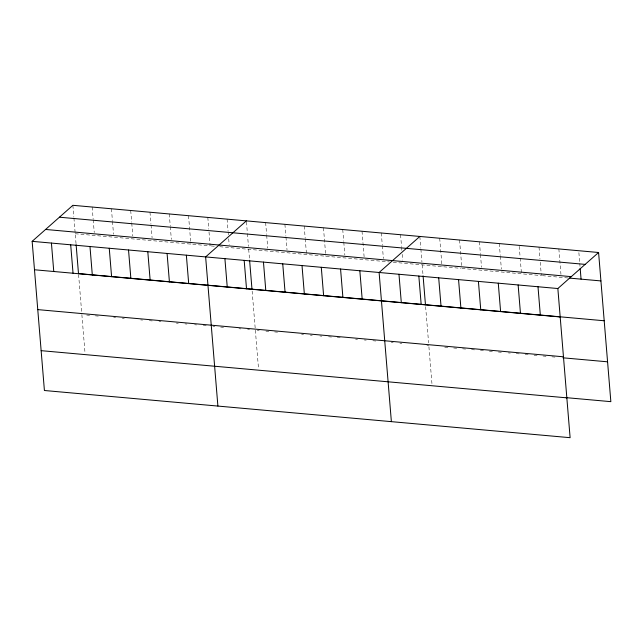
<?xml version="1.0" encoding="UTF-8"?>
<svg xmlns="http://www.w3.org/2000/svg" width="643" height="643" viewBox="0 0 643 643"><rect width="100%" height="100%" fill="white"/><g stroke="black" fill="none" stroke-linecap="round" stroke-linejoin="round"><path stroke-width="0.48" stroke-dasharray="3.21 2.41" d="M75.223 233.739L210.148 245.851L208.862 230.17M211.113 245.939L214.971 246.285M219.785 246.719L389.417 261.942M393.275 262.288L460.91 268.356M461.907 268.452L541.342 275.582L540.056 259.893M542.338 275.67L568.155 277.985M86.692 315.062L89.578 315.319M95.365 315.842L98.258 316.099M113.674 317.481L115.603 317.658M122.347 318.261L124.276 318.43M140.664 319.901L142.585 320.077M149.337 320.68L152.23 320.945M158.974 321.548L160.903 321.717M176.319 323.107L178.248 323.276M184.999 323.887L186.92 324.056M194.636 324.747L196.565 324.924M203.309 325.527L206.202 325.784M212.946 326.395L214.875 326.564M220.653 327.086L223.547 327.343M238.971 328.726L240.892 328.903M247.643 329.505L249.572 329.682M257.28 330.373L259.209 330.542M265.953 331.153L268.846 331.41M274.625 331.933L277.519 332.19M301.615 334.352L303.544 334.521M310.288 335.132L312.217 335.3M319.925 335.992L321.854 336.168M328.597 336.771L331.491 337.036M337.278 337.551L340.163 337.808M355.587 339.199L357.516 339.367M364.26 339.978L366.188 340.147M372.932 340.75L375.825 341.015M391.249 342.397L393.178 342.566M399.922 343.177L401.851 343.346M426.904 345.596L428.833 345.773M444.723 347.196L448.693 347.55M453.661 348L456.643 348.265M462.598 348.803L465.572 349.069M471.536 349.607L474.51 349.872M480.474 350.403L483.448 350.676M489.411 351.207L492.385 351.472M498.341 352.01L501.323 352.276M508.275 352.903L510.261 353.079M516.216 353.618L519.198 353.883M525.154 354.414L528.136 354.687M534.092 355.217L537.074 355.483M543.03 356.021L546.011 356.286M551.967 356.825L554.949 357.09M578.885 252.675L579.697 262.481M579.777 263.461L580.018 266.403M558.863 248.937L560.961 274.424M539.011 247.153L539.975 258.912M519.231 246.349L520.115 257.136M520.195 258.116L521.481 273.797M499.29 243.584L500.254 255.351M500.334 256.332L501.379 269.071M479.429 241.8L480.393 253.567M480.474 254.548L481.527 267.287M459.568 240.024L461.666 265.511M439.708 238.24L442.046 266.668M419.847 236.455L420.811 248.222M420.892 249.203L421.945 261.942M422.186 264.884L423.006 274.842M425.618 306.679L428.592 342.84M428.913 346.77L432.032 384.618M400.573 234.727L401.537 246.486M401.618 247.467L401.859 250.408M402.18 254.331L402.671 260.214M381.299 232.999L382.264 244.758M382.344 245.739L383.389 258.486M362.017 231.263L364.115 256.75M342.743 229.535L343.716 241.302M343.796 242.274L344.841 255.022M323.469 227.807L325.808 256.236M304.195 226.071L305.16 237.838M305.24 238.818L306.526 254.499M284.913 224.343L285.886 236.11M285.966 237.09L287.011 249.83M265.639 222.615L266.612 234.374M266.692 235.354L267.737 248.102M246.446 221.867L247.33 232.645M247.41 233.626L248.463 246.373M248.704 249.315L249.524 259.274M252.136 291.102L255.191 328.243M255.351 330.197L258.55 369.042M227.092 219.15L228.056 230.917M228.136 231.898L228.378 234.84M228.699 238.762L229.181 244.637M207.818 217.422L208.782 229.189M188.536 215.694L190.875 244.123M169.262 213.966L170.226 225.725M170.307 226.706L171.359 239.453M149.988 212.23L150.952 223.997M151.033 224.978L152.086 237.717M130.714 210.502L131.678 222.269M131.759 223.25L132.804 235.989M111.432 208.774L112.404 220.533M112.485 221.514L113.53 234.261M92.158 207.038L93.122 218.805M93.203 219.785L94.256 232.525M72.884 205.31L73.849 217.077M73.929 218.057L76.123 244.694M78.575 274.553L81.709 312.675M81.87 314.628L85.061 353.473"/><path stroke-width="0.96" d="M598.585 252.498L557.851 288.53L570.116 437.69L44.415 390.502L32.15 241.342L72.884 205.31L598.585 252.498L610.85 401.658L566.161 397.647M246.365 220.887L205.631 256.919L217.897 406.071M419.847 236.455L379.113 272.487L391.378 421.647M59.437 217.205L585.146 264.394M45.589 229.455L571.297 276.643M569.151 278.073L600.924 280.927M32.15 241.342L557.851 288.53M604.203 320.769L78.494 273.58L76.123 244.694M34.489 269.771L560.19 316.959M37.76 309.613L563.469 356.801M562.89 357.805L607.571 361.816M41.136 350.66L566.845 397.848M580.179 268.364L581.063 279.142M537.998 286.754L540.329 315.183M518.137 284.97L520.468 313.398M498.277 283.185L500.608 311.614M478.416 281.401L480.755 309.83M458.555 279.617L460.894 308.045M438.695 277.84L441.034 306.269M423.086 275.839L425.457 304.726M418.834 276.056L421.173 304.485M398.973 274.272L401.312 302.7M359.839 270.759L362.178 299.188M340.565 269.031L342.904 297.46M321.291 267.295L323.622 295.724M302.009 265.567L304.348 293.996M282.735 263.839L285.074 292.268M263.461 262.111L265.8 290.54M249.605 260.27L251.976 289.149M244.187 260.375L246.518 288.803M224.905 258.647L227.244 287.075M186.357 255.191L188.696 283.611M167.084 253.455L169.414 281.883M147.802 251.726L150.141 280.155M128.528 249.998L130.867 278.427M109.254 248.27L111.593 276.691M89.98 246.534L92.311 274.963M70.698 244.806L73.037 273.235M51.424 243.078L53.763 271.507"/></g></svg>
